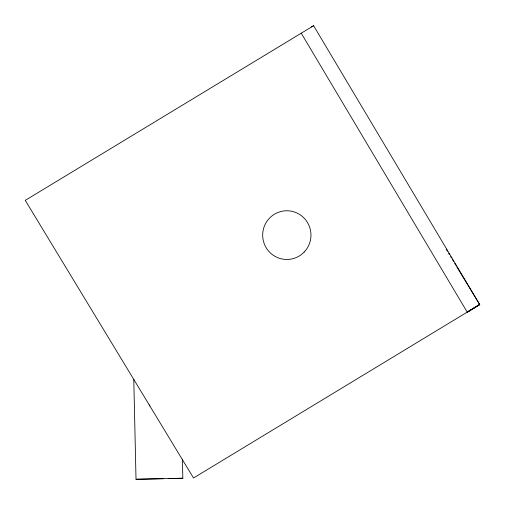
<?xml version="1.0" encoding="UTF-8"?>
<svg xmlns="http://www.w3.org/2000/svg" width="505" height="505" viewBox="0 0 505 505"><rect width="100%" height="100%" fill="white"/><g stroke="black" fill="none" stroke-linecap="round" stroke-linejoin="round"><path stroke-width="0.76" d="M478.999 304.881L467.251 312.178L479.662 304.464M467.674 311.932L479.75 304.61L313.605 25.717L25.25 200.365L193.522 478.001L479.712 304.547L456.728 266.779M311.44 26.91L313.605 25.717M133.787 379.451L136.015 479.283L182.835 478.241L182.425 459.689M136.015 479.283L163.361 478.677M168.411 478.563L182.835 478.241M446.18 249.224L447.405 251.244M448.629 253.264L449.45 254.615M450.611 256.673L451.489 257.986M452.24 259.368L453.528 261.35M454.689 263.414L455.983 265.39M149.183 404.846L149.928 406.077M467.251 312.178L301.188 33.128M304.187 252.033A24.347 24.145 -89.7 0 0 292.673 211.488A24.347 24.145 -89.7 0 0 263.61 241.819A24.347 24.145 -89.7 0 0 304.187 252.033"/></g></svg>
